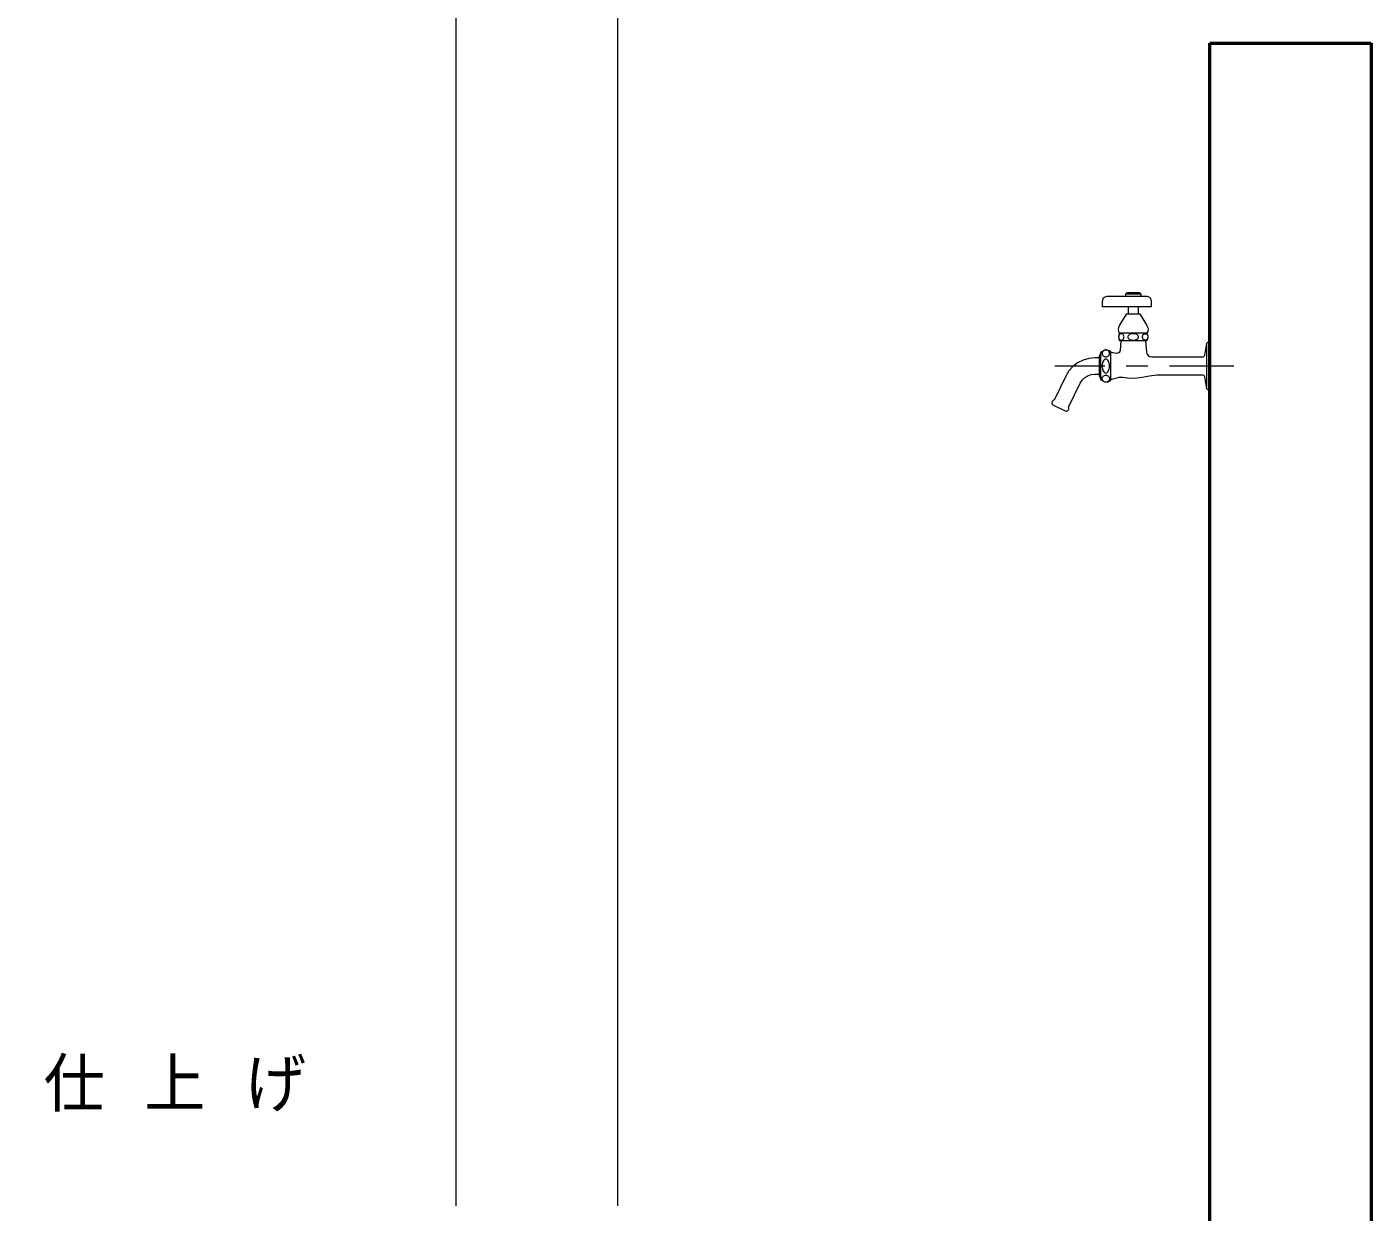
# Model space of a CAD drawing. Units: millimetres on the paper, scale 1:20. Extents: x -385 to 0, y -5 to 267.
# Drawn here: x -201.5 to -139, y 109.5 to 164.5 of the extents above; entities that cross this region are included whole.
import ezdxf

# ---------------------------------------------------------------- set-up
doc = ezdxf.new("R2010")
doc.units = ezdxf.units.MM
doc.linetypes.add('USER2', pattern=[6, 3, -1, 1, -1])
doc.layers.add('LY_1', color=7, linetype='Continuous', lineweight=13)
doc.styles.add('ＭＳ ゴシック', font='')
doc.styles.get('ＭＳ ゴシック').set_extended_font_data('MS Gothic')

msp = doc.modelspace()

# ---------------------------------------------------------------- linework, layer by layer
at = {"layer": 'LY_1'}
for p, q in [((-181.526, 109.772), (-181.526, 174.772)), ((-174.026, 109.772), (-174.026, 174.772))]:
    msp.add_line(p, q, dxfattribs=at)
at = {"layer": 'LY_1', "color": 140, "lineweight": 50}
for p, q in [((-146.526, 108.772), (-146.526, 163.772)), ((-146.526, 163.772), (-139.026, 163.772)), ((-139.026, 163.772), (-139.026, 101.272))]:
    msp.add_line(p, q, dxfattribs=at)
at = {"layer": 'LY_1', "color": 253}
for p, q in [((-151.501, 151.772), (-151.497, 151.815)), ((-151.501, 151.522), (-151.501, 151.772)), ((-151.497, 151.815), (-151.486, 151.857)), ((-151.486, 151.857), (-151.468, 151.897)), ((-151.468, 151.897), (-151.443, 151.932)), ((-151.443, 151.932), (-151.412, 151.963)), ((-151.412, 151.963), (-151.376, 151.988)), ((-151.376, 151.988), (-151.337, 152.006)), ((-151.337, 152.006), (-151.295, 152.018)), ((-151.295, 152.018), (-151.251, 152.022)), ((-151.251, 152.022), (-149.489, 152.022)), ((-150.376, 152.172), (-150.426, 152.122)), ((-150.426, 152.022), (-150.426, 152.122)), ((-150.426, 152.122), (-149.726, 152.122)), ((-149.776, 152.172), (-150.376, 152.172)), ((-149.726, 152.122), (-149.776, 152.172)), ((-149.726, 152.122), (-149.726, 152.022)), ((-149.489, 152.022), (-149.445, 152.018)), ((-149.445, 152.018), (-149.403, 152.006)), ((-149.403, 152.006), (-149.364, 151.988)), ((-149.364, 151.988), (-149.328, 151.963)), ((-149.328, 151.963), (-149.297, 151.932)), ((-149.297, 151.932), (-149.272, 151.897)), ((-149.272, 151.897), (-149.254, 151.857)), ((-149.254, 151.857), (-149.242, 151.815)), ((-149.242, 151.815), (-149.239, 151.772)), ((-149.239, 151.772), (-149.239, 151.522)), ((-149.239, 151.522), (-151.501, 151.522)), ((-150.71, 150.647), (-150.376, 151.197)), ((-150.376, 151.197), (-149.776, 151.197)), ((-150.301, 151.197), (-150.301, 151.522)), ((-149.851, 151.522), (-149.851, 151.197)), ((-149.776, 151.197), (-149.442, 150.647)), ((-150.764, 150.472), (-150.75, 150.563)), ((-150.75, 150.563), (-150.71, 150.647)), ((-149.442, 150.647), (-149.402, 150.563)), ((-149.402, 150.563), (-149.389, 150.472)), ((-150.75, 150.38), (-150.764, 150.472)), ((-150.753, 150.151), (-150.756, 150.122)), ((-150.756, 150.122), (-150.753, 150.092)), ((-150.746, 150.18), (-150.753, 150.151)), ((-150.753, 150.092), (-150.746, 150.063)), ((-150.71, 150.297), (-150.75, 150.38)), ((-150.735, 150.205), (-150.746, 150.18)), ((-150.746, 150.063), (-150.735, 150.038)), ((-150.719, 150.228), (-150.735, 150.205)), ((-150.735, 150.038), (-150.719, 150.015)), ((-150.7, 150.246), (-150.719, 150.228)), ((-150.719, 150.015), (-150.7, 149.997)), ((-149.442, 150.297), (-150.71, 150.297)), ((-149.442, 149.947), (-150.71, 149.947)), ((-150.677, 150.261), (-150.7, 150.246)), ((-150.7, 149.997), (-150.677, 149.983)), ((-150.651, 149.947), (-150.681, 149.496)), ((-150.655, 150.269), (-150.677, 150.261)), ((-150.677, 149.983), (-150.655, 149.974)), ((-150.631, 150.272), (-150.655, 150.269)), ((-150.655, 149.974), (-150.631, 149.972)), ((-150.607, 150.269), (-150.631, 150.272)), ((-150.631, 149.972), (-150.607, 149.974)), ((-150.584, 150.261), (-150.607, 150.269)), ((-150.607, 149.974), (-150.584, 149.983)), ((-150.562, 150.246), (-150.584, 150.261)), ((-150.584, 149.983), (-150.562, 149.997)), ((-150.542, 150.228), (-150.562, 150.246)), ((-150.562, 149.997), (-150.542, 150.015)), ((-150.527, 150.205), (-150.542, 150.228)), ((-150.542, 150.015), (-150.527, 150.038)), ((-150.516, 150.18), (-150.527, 150.205)), ((-150.527, 150.038), (-150.516, 150.063)), ((-150.508, 150.151), (-150.516, 150.18)), ((-150.516, 150.063), (-150.508, 150.092)), ((-150.506, 150.122), (-150.508, 150.151)), ((-150.508, 150.092), (-150.506, 150.122)), ((-150.322, 150.149), (-150.326, 150.122)), ((-150.326, 150.122), (-150.322, 150.094)), ((-150.31, 150.174), (-150.322, 150.149)), ((-150.322, 150.094), (-150.31, 150.069)), ((-150.284, 150.204), (-150.31, 150.174)), ((-150.31, 150.069), (-150.284, 150.039)), ((-150.253, 150.228), (-150.284, 150.204)), ((-150.284, 150.039), (-150.253, 150.015)), ((-150.216, 150.246), (-150.253, 150.228)), ((-150.253, 150.015), (-150.216, 149.997)), ((-150.176, 150.259), (-150.216, 150.246)), ((-150.216, 149.997), (-150.176, 149.984)), ((-150.127, 150.268), (-150.176, 150.259)), ((-150.176, 149.984), (-150.127, 149.975)), ((-150.076, 150.272), (-150.127, 150.268)), ((-150.127, 149.975), (-150.076, 149.972)), ((-150.026, 150.268), (-150.076, 150.272)), ((-150.076, 149.972), (-150.026, 149.975)), ((-149.976, 150.259), (-150.026, 150.268)), ((-150.026, 149.975), (-149.976, 149.984)), ((-149.937, 150.246), (-149.976, 150.259)), ((-149.976, 149.984), (-149.937, 149.997)), ((-149.899, 150.228), (-149.937, 150.246)), ((-149.937, 149.997), (-149.899, 150.015)), ((-149.868, 150.204), (-149.899, 150.228)), ((-149.899, 150.015), (-149.868, 150.039)), ((-149.843, 150.174), (-149.868, 150.204)), ((-149.868, 150.039), (-149.843, 150.069)), ((-149.83, 150.149), (-149.843, 150.174)), ((-149.843, 150.069), (-149.83, 150.094)), ((-149.826, 150.122), (-149.83, 150.149)), ((-149.83, 150.094), (-149.826, 150.122)), ((-149.647, 150.122), (-149.644, 150.151)), ((-149.644, 150.092), (-149.647, 150.122)), ((-149.644, 150.151), (-149.637, 150.18)), ((-149.637, 150.063), (-149.644, 150.092)), ((-149.637, 150.18), (-149.625, 150.205)), ((-149.625, 150.038), (-149.637, 150.063)), ((-149.625, 150.205), (-149.61, 150.228)), ((-149.61, 150.015), (-149.625, 150.038)), ((-149.61, 150.228), (-149.591, 150.246)), ((-149.591, 149.997), (-149.61, 150.015)), ((-149.591, 150.246), (-149.568, 150.261)), ((-149.568, 149.983), (-149.591, 149.997)), ((-149.568, 150.261), (-149.546, 150.269)), ((-149.546, 149.974), (-149.568, 149.983)), ((-149.546, 150.269), (-149.522, 150.272)), ((-149.522, 149.972), (-149.546, 149.974)), ((-149.522, 150.272), (-149.498, 150.269)), ((-149.498, 149.974), (-149.522, 149.972)), ((-149.501, 149.947), (-149.467, 149.43)), ((-149.498, 150.269), (-149.475, 150.261)), ((-149.475, 149.983), (-149.498, 149.974)), ((-149.475, 150.261), (-149.452, 150.246)), ((-149.452, 149.997), (-149.475, 149.983)), ((-149.452, 150.246), (-149.433, 150.228)), ((-149.433, 150.015), (-149.452, 149.997)), ((-149.402, 150.38), (-149.442, 150.297)), ((-149.433, 150.228), (-149.418, 150.205)), ((-149.418, 150.038), (-149.433, 150.015)), ((-149.418, 150.205), (-149.406, 150.18)), ((-149.406, 150.063), (-149.418, 150.038)), ((-149.406, 150.18), (-149.399, 150.151)), ((-149.399, 150.092), (-149.406, 150.063)), ((-149.389, 150.472), (-149.402, 150.38)), ((-149.399, 150.151), (-149.397, 150.122)), ((-149.397, 150.122), (-149.399, 150.092)), ((-151.651, 149.234), (-151.605, 149.304)), ((-151.605, 149.304), (-151.576, 149.382)), ((-151.576, 149.382), (-151.546, 149.424)), ((-151.576, 148.161), (-151.576, 149.382)), ((-151.546, 149.424), (-151.508, 149.461)), ((-151.523, 149.388), (-151.526, 149.357)), ((-151.526, 149.357), (-151.523, 149.325)), ((-151.513, 149.419), (-151.523, 149.388)), ((-151.523, 149.325), (-151.513, 149.295)), ((-151.497, 149.447), (-151.513, 149.419)), ((-151.513, 149.295), (-151.497, 149.267)), ((-151.508, 149.461), (-151.464, 149.489)), ((-151.475, 149.472), (-151.497, 149.447)), ((-151.497, 149.267), (-151.475, 149.242)), ((-151.449, 149.492), (-151.475, 149.472)), ((-151.464, 149.489), (-151.416, 149.509)), ((-151.419, 149.507), (-151.449, 149.492)), ((-151.386, 149.516), (-151.419, 149.507)), ((-151.416, 149.509), (-151.365, 149.52)), ((-151.351, 149.519), (-151.386, 149.516)), ((-151.365, 149.52), (-151.312, 149.522)), ((-151.317, 149.516), (-151.351, 149.519)), ((-151.284, 149.507), (-151.317, 149.516)), ((-151.312, 149.522), (-151.261, 149.514)), ((-151.254, 149.492), (-151.284, 149.507)), ((-151.261, 149.514), (-151.211, 149.496)), ((-151.227, 149.472), (-151.254, 149.492)), ((-151.206, 149.447), (-151.227, 149.472)), ((-151.227, 149.242), (-151.206, 149.267)), ((-151.211, 149.496), (-151.166, 149.47)), ((-151.189, 149.419), (-151.206, 149.447)), ((-151.206, 149.267), (-151.189, 149.295)), ((-151.179, 149.388), (-151.189, 149.419)), ((-151.189, 149.295), (-151.179, 149.325)), ((-151.176, 149.357), (-151.179, 149.388)), ((-151.179, 149.325), (-151.176, 149.357)), ((-151.166, 149.47), (-151.126, 149.436)), ((-151.126, 149.436), (-151.126, 148.107)), ((-151.03, 149.381), (-151.126, 149.41)), ((-150.932, 149.363), (-151.03, 149.381)), ((-150.832, 149.356), (-150.932, 149.363)), ((-150.776, 149.366), (-150.832, 149.356)), ((-150.729, 149.396), (-150.776, 149.366)), ((-150.695, 149.442), (-150.729, 149.396)), ((-150.681, 149.496), (-150.695, 149.442)), ((-149.467, 149.43), (-149.443, 149.339)), ((-149.443, 149.339), (-149.388, 149.264)), ((-149.388, 149.264), (-149.309, 149.214)), ((-146.763, 149.238), (-146.745, 149.281)), ((-146.745, 149.281), (-146.658, 149.829)), ((-146.658, 149.829), (-146.649, 149.851)), ((-146.651, 147.752), (-146.651, 149.792)), ((-146.649, 149.851), (-146.631, 149.866)), ((-146.631, 149.866), (-146.608, 149.872)), ((-146.608, 149.872), (-146.526, 149.872)), ((-146.526, 149.872), (-146.526, 147.672)), ((-152.88, 148.75), (-153.067, 148.542)), ((-152.659, 148.919), (-152.88, 148.75)), ((-152.41, 149.044), (-152.659, 148.919)), ((-152.142, 149.121), (-152.41, 149.044)), ((-151.864, 149.147), (-152.142, 149.121)), ((-151.651, 149.147), (-151.864, 149.147)), ((-151.651, 148.309), (-151.651, 149.234)), ((-151.523, 148.837), (-151.526, 148.772)), ((-151.526, 148.772), (-151.523, 148.706)), ((-151.512, 148.903), (-151.523, 148.837)), ((-151.523, 148.706), (-151.512, 148.641)), ((-151.497, 148.953), (-151.512, 148.903)), ((-151.512, 148.641), (-151.497, 148.59)), ((-151.475, 149.001), (-151.497, 148.953)), ((-151.475, 149.242), (-151.449, 149.222)), ((-151.447, 149.042), (-151.475, 149.001)), ((-151.449, 149.222), (-151.419, 149.207)), ((-151.411, 149.076), (-151.447, 149.042)), ((-151.419, 149.207), (-151.386, 149.198)), ((-151.383, 149.091), (-151.411, 149.076)), ((-151.386, 149.198), (-151.351, 149.194)), ((-151.351, 149.097), (-151.383, 149.091)), ((-151.351, 149.194), (-151.317, 149.198)), ((-151.319, 149.091), (-151.351, 149.097)), ((-151.291, 149.076), (-151.319, 149.091)), ((-151.317, 149.198), (-151.284, 149.207)), ((-151.255, 149.042), (-151.291, 149.076)), ((-151.284, 149.207), (-151.254, 149.222)), ((-151.227, 149.001), (-151.255, 149.042)), ((-151.254, 149.222), (-151.227, 149.242)), ((-151.206, 148.953), (-151.227, 149.001)), ((-151.191, 148.903), (-151.206, 148.953)), ((-151.206, 148.59), (-151.191, 148.641)), ((-151.18, 148.837), (-151.191, 148.903)), ((-151.191, 148.641), (-151.18, 148.706)), ((-151.176, 148.772), (-151.18, 148.837)), ((-151.18, 148.706), (-151.176, 148.772)), ((-149.309, 149.214), (-149.217, 149.197)), ((-149.217, 149.197), (-146.843, 149.197)), ((-146.843, 149.197), (-146.798, 149.207)), ((-146.798, 149.207), (-146.763, 149.238)), ((-153.212, 148.304), (-153.755, 147.192)), ((-153.067, 148.542), (-153.212, 148.304)), ((-152.538, 147.975), (-152.448, 148.117)), ((-152.448, 148.117), (-152.33, 148.234)), ((-152.33, 148.234), (-152.188, 148.323)), ((-152.188, 148.323), (-152.03, 148.378)), ((-152.03, 148.378), (-151.864, 148.397)), ((-151.864, 148.397), (-151.651, 148.397)), ((-151.605, 148.24), (-151.651, 148.309)), ((-151.576, 148.161), (-151.605, 148.24)), ((-151.546, 148.119), (-151.576, 148.161)), ((-151.508, 148.083), (-151.546, 148.119)), ((-151.526, 148.186), (-151.523, 148.218)), ((-151.523, 148.155), (-151.526, 148.186)), ((-151.523, 148.218), (-151.513, 148.248)), ((-151.513, 148.125), (-151.523, 148.155)), ((-151.513, 148.248), (-151.497, 148.276)), ((-151.497, 148.096), (-151.513, 148.125)), ((-151.464, 148.054), (-151.508, 148.083)), ((-151.497, 148.59), (-151.475, 148.542)), ((-151.497, 148.276), (-151.475, 148.301)), ((-151.475, 148.071), (-151.497, 148.096)), ((-151.475, 148.542), (-151.447, 148.501)), ((-151.475, 148.301), (-151.449, 148.321)), ((-151.449, 148.051), (-151.475, 148.071)), ((-151.416, 148.034), (-151.464, 148.054)), ((-151.449, 148.321), (-151.419, 148.336)), ((-151.419, 148.036), (-151.449, 148.051)), ((-151.447, 148.501), (-151.411, 148.467)), ((-151.419, 148.336), (-151.386, 148.346)), ((-151.386, 148.027), (-151.419, 148.036)), ((-151.365, 148.023), (-151.416, 148.034)), ((-151.411, 148.467), (-151.383, 148.452)), ((-151.386, 148.346), (-151.351, 148.349)), ((-151.351, 148.024), (-151.386, 148.027)), ((-151.383, 148.452), (-151.351, 148.447)), ((-151.312, 148.021), (-151.365, 148.023)), ((-151.351, 148.447), (-151.319, 148.452)), ((-151.351, 148.349), (-151.317, 148.346)), ((-151.317, 148.027), (-151.351, 148.024)), ((-151.319, 148.452), (-151.291, 148.467)), ((-151.317, 148.346), (-151.284, 148.336)), ((-151.284, 148.036), (-151.317, 148.027)), ((-151.261, 148.029), (-151.312, 148.021)), ((-151.291, 148.467), (-151.255, 148.501)), ((-151.284, 148.336), (-151.254, 148.321)), ((-151.254, 148.051), (-151.284, 148.036)), ((-151.211, 148.047), (-151.261, 148.029)), ((-151.255, 148.501), (-151.227, 148.542)), ((-151.254, 148.321), (-151.227, 148.301)), ((-151.227, 148.071), (-151.254, 148.051)), ((-151.227, 148.542), (-151.206, 148.59)), ((-151.227, 148.301), (-151.206, 148.276)), ((-151.206, 148.096), (-151.227, 148.071)), ((-151.166, 148.073), (-151.211, 148.047)), ((-151.206, 148.276), (-151.189, 148.248)), ((-151.189, 148.125), (-151.206, 148.096)), ((-151.189, 148.248), (-151.179, 148.218)), ((-151.179, 148.155), (-151.189, 148.125)), ((-151.179, 148.218), (-151.176, 148.186)), ((-151.176, 148.186), (-151.179, 148.155)), ((-151.126, 148.107), (-151.166, 148.073)), ((-150.982, 148.173), (-151.126, 148.133)), ((-150.839, 148.215), (-150.982, 148.173)), ((-150.749, 148.235), (-150.839, 148.215)), ((-150.657, 148.241), (-150.749, 148.235)), ((-150.566, 148.234), (-150.657, 148.241)), ((-150.341, 148.204), (-150.566, 148.234)), ((-150.115, 148.196), (-150.341, 148.204)), ((-149.889, 148.209), (-150.115, 148.196)), ((-149.666, 148.245), (-149.889, 148.209)), ((-149.323, 148.297), (-149.666, 148.245)), ((-148.98, 148.346), (-149.323, 148.297)), ((-148.976, 148.346), (-148.98, 148.346)), ((-148.973, 148.347), (-148.976, 148.346)), ((-146.843, 148.347), (-148.973, 148.347)), ((-146.798, 148.336), (-146.843, 148.347)), ((-146.763, 148.305), (-146.798, 148.336)), ((-146.745, 148.262), (-146.763, 148.305)), ((-146.658, 147.714), (-146.745, 148.262)), ((-153.081, 146.863), (-152.538, 147.975)), ((-146.649, 147.692), (-146.658, 147.714)), ((-146.631, 147.677), (-146.649, 147.692)), ((-146.608, 147.672), (-146.631, 147.677)), ((-146.526, 147.672), (-146.608, 147.672)), ((-153.853, 147.098), (-153.857, 147.074)), ((-153.857, 147.074), (-153.855, 147.051)), ((-153.855, 147.051), (-153.85, 147.027)), ((-153.845, 147.121), (-153.853, 147.098)), ((-153.85, 147.027), (-153.839, 147.006)), ((-153.834, 147.141), (-153.845, 147.121)), ((-153.839, 147.006), (-153.825, 146.986)), ((-153.818, 147.16), (-153.834, 147.141)), ((-153.825, 146.986), (-153.808, 146.97)), ((-153.799, 147.174), (-153.818, 147.16)), ((-153.808, 146.97), (-153.787, 146.957)), ((-153.778, 147.185), (-153.799, 147.174)), ((-153.787, 146.957), (-153.245, 146.693)), ((-153.755, 147.192), (-153.778, 147.185)), ((-153.072, 146.841), (-153.081, 146.863)), ((-153.081, 146.748), (-153.072, 146.77)), ((-153.067, 146.817), (-153.072, 146.841)), ((-153.072, 146.77), (-153.067, 146.793)), ((-153.067, 146.793), (-153.067, 146.817)), ((-153.245, 146.693), (-153.223, 146.685)), ((-153.223, 146.685), (-153.199, 146.681)), ((-153.199, 146.681), (-153.175, 146.682)), ((-153.175, 146.682), (-153.152, 146.687)), ((-153.152, 146.687), (-153.13, 146.697)), ((-153.13, 146.697), (-153.11, 146.71)), ((-153.11, 146.71), (-153.094, 146.728)), ((-153.094, 146.728), (-153.081, 146.748))]:
    msp.add_line(p, q, dxfattribs=at)
at = {"layer": 'LY_1', "color": 253, "linetype": 'USER2'}
msp.add_line((-145.398, 148.772), (-153.727, 148.772), dxfattribs=at)
at = {"layer": 'LY_1', "color": 253}
for centre, start, end in [((-150.451, 150.122), 145.99743, 214.00257), ((-149.702, 150.122), 325.99743, 34.00257)]:
    msp.add_arc(centre, 0.313, start, end, dxfattribs=at)

# ---------------------------------------------------------------- texts
at = {"layer": 'LY_1', "insert": (-238.084, 115.353), "char_height": 2.199, "attachment_point": 4, "style": 'ＭＳ ゴシック'}
msp.add_mtext('\\T1.64;\\W0.95;ショットブラスト仕上げ', dxfattribs=at)

doc.saveas('drawing.dxf')
